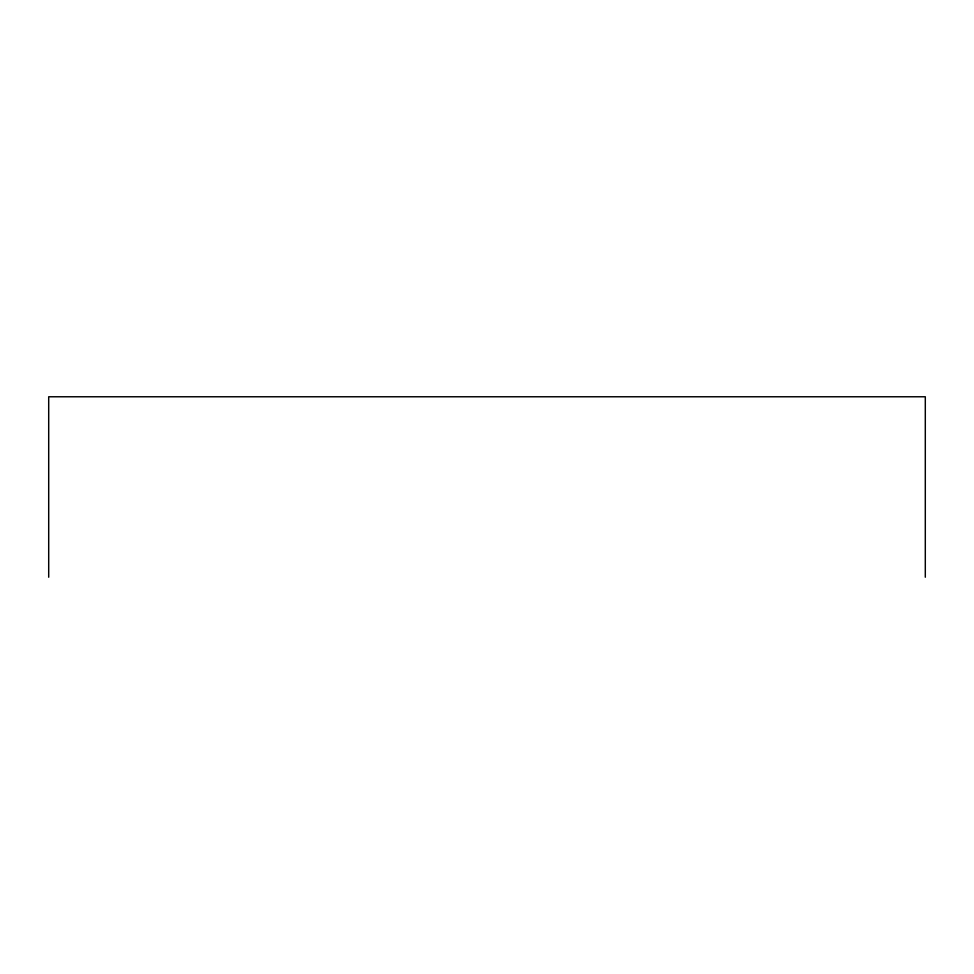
<?xml version="1.0" encoding="UTF-8"?>
<svg xmlns="http://www.w3.org/2000/svg" width="974" height="974" viewBox="0 0 974 974"><rect width="100%" height="100%" fill="white"/><g stroke="black" fill="none" stroke-linecap="round" stroke-linejoin="round"><path stroke-width="1.46" d="M925.3 577.229L925.3 396.771L48.7 396.771L48.7 577.229"/></g></svg>
